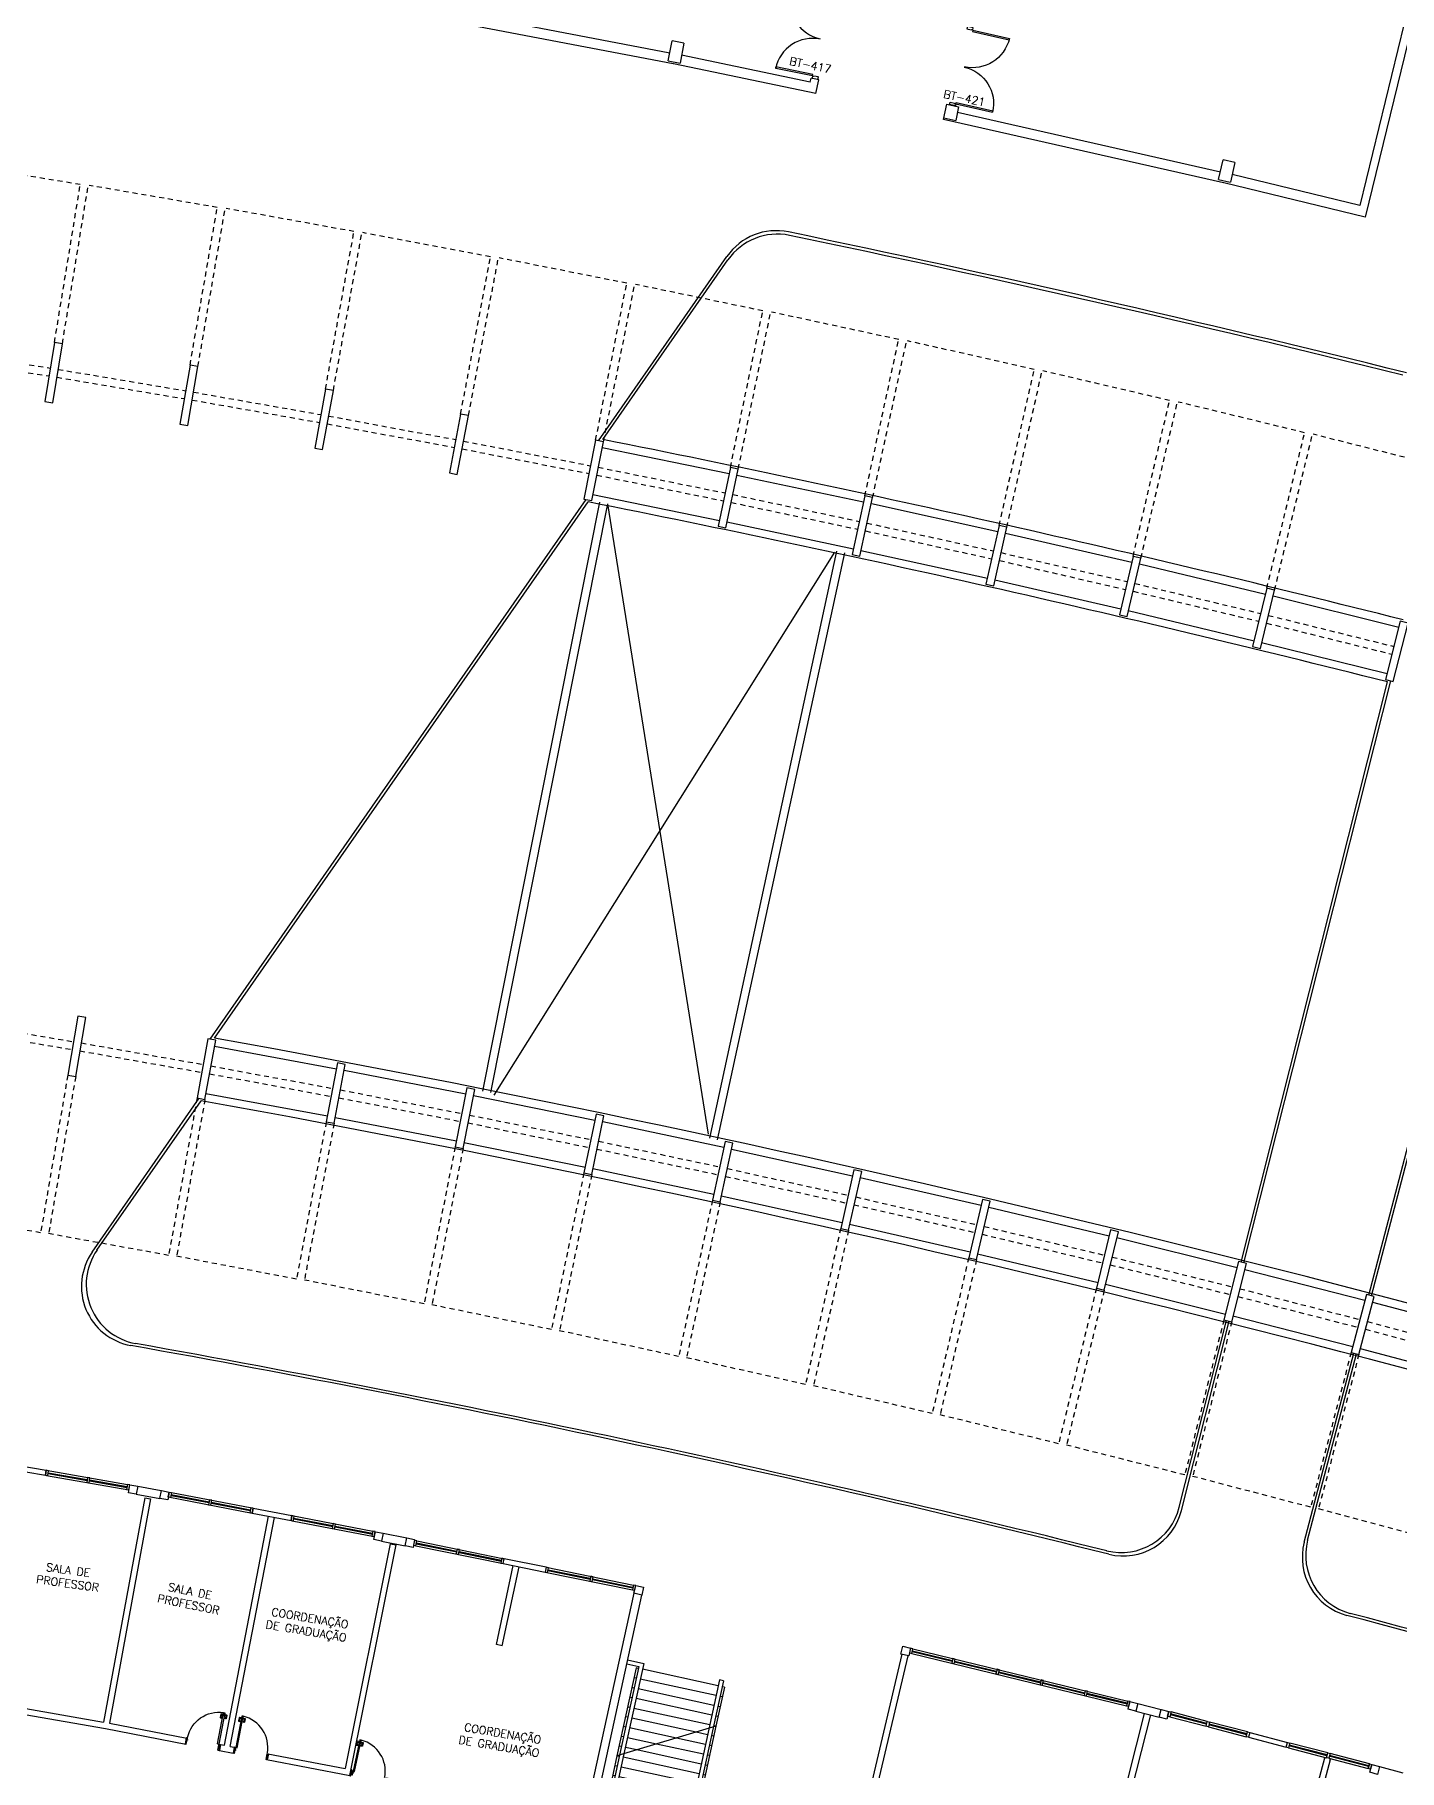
# Model space of a CAD drawing. Header units: millimetres. Extents: x 3089 to 3391, y 1087 to 1201.
# Drawn here: x 3304.99 to 3339.09, y 1124.92 to 1168.3 of the extents above; entities that cross this region are included whole.
import ezdxf

# ---------------------------------------------------------------- set-up
doc = ezdxf.new("R2010")
doc.units = ezdxf.units.MM
doc.linetypes.add('HIDDEN', pattern=[0.375, 0.25, -0.125])
doc.linetypes.add('HIDDEN2', pattern=[0.1875, 0.125, -0.0625])
doc.layers.add('2H', color=1, linetype='HIDDEN', lineweight=15)
for name, color, linetype in [('ALV', 2, 'Continuous'), ('AR-EST-CNC', 83, 'Continuous'), ('AR-EST-PIL', 114, 'Continuous'), ('AR-REV', 2, 'Continuous'), ('BL-ESQ-02', 2, 'Continuous'), ('BL-ESQ-VT1', 1, 'Continuous'), ('ESC', 1, 'Continuous'), ('ESQ', 1, 'Continuous'), ('ESTR', 3, 'Continuous'), ('PISO', 1, 'Continuous'), ('PROJ', 1, 'HIDDEN2'), ('TEXTO', 2, 'Continuous'), ('TEXTO-ENDEREÇO', 2, 'Continuous')]:
    doc.layers.add(name, color=color, linetype=linetype)
doc.styles.add('UNB-100', font='simplex.shx', dxfattribs={"height": 0.2})
doc.styles.add('UNB-100-1', font='simplex.shx', dxfattribs={"height": 0.2})

# ---------------------------------------------------------------- blocks, each defined once
blk = doc.blocks.new('PTDP-TTC')
at = {"color": 2}
for p, q in [((0.055, 1.015), (0.09, 1.015)), ((0.055, 0.075), (0.055, 1.015)), ((0.09, 0.075), (0.09, 1.015)), ((1.91, 0.075), (1.91, 1.015)), ((1.945, 1.015), (1.91, 1.015)), ((1.945, 0.075), (1.945, 1.015)), ((0.05, 0.075), (0, 0.075)), ((0, 0.075), (0, -0.075)), ((0.05, 0.04), (0.05, 0.075)), ((0.06, 0.04), (0.05, 0.04)), ((0.055, 0.075), (0.09, 0.075)), ((0.06, -0.075), (0.06, 0.04)), ((1.945, 0.075), (1.91, 0.075)), ((1.94, -0.075), (1.94, 0.04)), ((1.94, 0.04), (1.95, 0.04)), ((1.95, 0.04), (1.95, 0.075)), ((1.95, 0.075), (2, 0.075)), ((2, 0.075), (2, -0.075)), ((0, -0.075), (0.06, -0.075)), ((2, -0.075), (1.94, -0.075))]:
    blk.add_line(p, q, dxfattribs=at)
at = {"color": 1}
for centre, start, end in [((0.055, 0.075), 0, 90), ((1.945, 0.075), 90, 180)]:
    blk.add_arc(centre, 0.94, start, end, dxfattribs=at)
blk = doc.blocks.new('esc-a-tt')
at = {"layer": 'ESC'}
for p, q in [((-2.55, 16.2), (-2.45, 16.2)), ((-2.55, 12.855), (-2.55, 16.2)), ((-2.45, 12.911), (-2.45, 16.2)), ((-0.1, 16.2), (-0.51, 16.2)), ((-0.51, 13.962), (-0.51, 16.2)), ((-0.1, 16.1), (-0.41, 16.1)), ((-0.41, 14.017), (-0.41, 16.1)), ((-2.61, 16.05), (-2.55, 16.05)), ((-2.61, 12.8), (-2.61, 16.05)), ((-2.61, 15.8), (-2.55, 15.8)), ((-2.45, 16.05), (-0.51, 16.05)), ((-2.45, 15.8), (-0.51, 15.8)), ((-0.41, 16.05), (-0.35, 16.05)), ((-0.41, 15.8), (-0.35, 15.8)), ((-0.35, 14.05), (-0.35, 16.05)), ((-2.61, 15.55), (-2.55, 15.55)), ((-2.61, 15.3), (-2.55, 15.3)), ((-2.45, 15.55), (-0.51, 15.55)), ((-2.45, 15.3), (-0.51, 15.3)), ((-0.41, 15.55), (-0.35, 15.55)), ((-0.41, 15.3), (-0.35, 15.3)), ((-2.61, 15.05), (-2.55, 15.05)), ((-2.61, 14.8), (-2.55, 14.8)), ((-2.45, 15.05), (-0.51, 15.05)), ((-2.45, 14.8), (-0.51, 14.8)), ((-0.41, 15.05), (-0.35, 15.05)), ((-0.41, 14.8), (-0.35, 14.8)), ((-2.61, 14.55), (-2.55, 14.55)), ((-2.45, 14.55), (-0.51, 14.55)), ((-0.41, 14.55), (-0.35, 14.55)), ((-2.61, 14.3), (-2.55, 14.3)), ((-2.61, 14.05), (-2.55, 14.05)), ((-2.61, 12.8), (-0.35, 14.05)), ((-2.45, 14.3), (-0.51, 14.3)), ((-2.45, 14.05), (-0.51, 14.05)), ((-0.51, 11.65), (-0.51, 13.962)), ((-0.41, 14.3), (-0.35, 14.3)), ((-0.41, 14.05), (-0.35, 14.05)), ((-0.41, 11.75), (-0.41, 14.017)), ((-0.35, 11.8), (-0.35, 14.05)), ((-2.61, 13.8), (-2.55, 13.8)), ((-2.61, 13.55), (-2.55, 13.55)), ((-2.45, 13.8), (-0.802, 13.8)), ((-2.45, 13.55), (-1.254, 13.55)), ((-1.254, 13.55), (-0.51, 13.55)), ((-0.802, 13.8), (-0.51, 13.8)), ((-0.41, 13.8), (-0.35, 13.8)), ((-0.41, 13.55), (-0.35, 13.55)), ((-2.61, 13.3), (-2.55, 13.3)), ((-2.61, 13.05), (-2.55, 13.05)), ((-2.45, 13.3), (-1.706, 13.3)), ((-2.45, 13.05), (-2.158, 13.05)), ((-2.158, 13.05), (-0.51, 13.05)), ((-1.706, 13.3), (-0.51, 13.3)), ((-0.41, 13.3), (-0.35, 13.3)), ((-0.41, 13.05), (-0.35, 13.05)), ((-2.61, 11.8), (-2.61, 12.8)), ((-2.61, 12.8), (-2.55, 12.8)), ((-2.55, 11.65), (-2.55, 12.855)), ((-2.45, 11.65), (-2.45, 12.911)), ((-2.45, 12.8), (-0.51, 12.8)), ((-0.41, 12.8), (-0.35, 12.8)), ((-2.61, 12.55), (-2.55, 12.55)), ((-2.61, 12.3), (-2.55, 12.3)), ((-2.45, 12.55), (-0.51, 12.55)), ((-2.45, 12.3), (-0.51, 12.3)), ((-0.41, 12.55), (-0.35, 12.55)), ((-0.41, 12.3), (-0.35, 12.3)), ((-2.61, 12.05), (-2.55, 12.05)), ((-2.61, 11.8), (-2.55, 11.8)), ((-2.45, 12.05), (-0.51, 12.05)), ((-2.45, 11.8), (-0.51, 11.8)), ((-0.41, 12.05), (-0.35, 12.05)), ((-0.41, 11.8), (-0.35, 11.8)), ((-0.1, 11.75), (-0.41, 11.75)), ((-2.55, 11.65), (-2.45, 11.65)), ((-0.1, 11.65), (-0.51, 11.65))]:
    blk.add_line(p, q, dxfattribs=at)
blk = doc.blocks.new('ESQ-ICC')
at = {"layer": 'BL-ESQ-VT1'}
for points in [[(0, -0.059), (0.122, -0.059), (0.122, 0), (0, 0)], [(0, -1.149), (0.122, -1.149), (0.122, -1.09), (0, -1.09)], [(0, -2.284), (0.122, -2.284), (0.122, -2.225), (0, -2.225)], [(0, -3.419), (0.122, -3.419), (0.122, -3.36), (0, -3.36)], [(0, -4.554), (0.122, -4.554), (0.122, -4.495), (0, -4.495)], [(0, -5.645), (0.122, -5.645), (0.122, -5.586), (0, -5.586)]]:
    blk.add_lwpolyline(points, close=True, dxfattribs=at)
for points in [[(0, -0.059), (0, -5.586)], [(0.051, -0.059), (0.051, -1.09)], [(0.071, -0.059), (0.071, -1.09)], [(0.122, -0.059), (0.122, -5.586)], [(0.051, -1.149), (0.051, -2.225)], [(0.071, -1.149), (0.071, -2.225)], [(0.051, -2.284), (0.051, -3.36)], [(0.071, -2.284), (0.071, -3.36)], [(0.051, -3.419), (0.051, -4.495)], [(0.071, -3.419), (0.071, -4.495)], [(0.051, -4.554), (0.051, -5.586)], [(0.071, -4.554), (0.071, -5.586)]]:
    blk.add_lwpolyline(points, dxfattribs=at)
blk = doc.blocks.new('pm02-p')
at = {"layer": 'BL-ESQ-02'}
for p, q in [((0.01, 0), (0.01, 0.15)), ((0.04, 0.15), (0.01, 0.15)), ((0.04, 0), (0.04, 0.125)), ((0.04, 0), (0.01, 0))]:
    blk.add_line(p, q, dxfattribs=at)
at = {"layer": 'BL-ESQ-02', "color": 1}
for points in [[(0.034, 0.905), (-0.01, 0.905, 0.414214), (-0.019, 0.896), (-0.019, 0.816, 0.414214), (-0.01, 0.807), (0.019, 0.807), (0.019, 0.825), (-0.001, 0.825), (-0.001, 0.887), (0.034, 0.887)], [(0.083, 0.905), (0.127, 0.905, -0.414214), (0.136, 0.896), (0.136, 0.816, -0.414214), (0.127, 0.807), (0.098, 0.807), (0.098, 0.825), (0.118, 0.825), (0.118, 0.887), (0.083, 0.887)]]:
    blk.add_lwpolyline(points, format="xyb", dxfattribs=at)
for points in [[(0.041, 0.922), (0.041, 0.87), (0.034, 0.87), (0.034, 0.922)], [(0.076, 0.922), (0.076, 0.87), (0.083, 0.87), (0.083, 0.922)]]:
    blk.add_lwpolyline(points, close=True, dxfattribs=at)
at = {"layer": 'BL-ESQ-02'}
for points in [[(0.041, 0.951), (0.041, 0.151), (0.076, 0.151), (0.076, 0.951)], [(0.04, 0.15), (0.04, 0.125), (0.041, 0.125), (0.041, 0.15)], [(0.04, 0.075), (0.04, 0.09), (0.05, 0.09), (0.05, 0.075)], [(0.041, 0.151), (0.066, 0.151), (0.066, 0.15), (0.041, 0.15)], [(0.842, 0.1), (0.842, 0.115), (0.832, 0.115), (0.832, 0.1)], [(0.872, 0), (0.842, 0), (0.842, 0.15), (0.872, 0.15)]]:
    blk.add_lwpolyline(points, close=True, dxfattribs=at)
blk.add_lwpolyline([(0.01, 0.14), (0, 0.14), (0, 0.01), (0.01, 0.01)], dxfattribs=at)
at = {"layer": 'BL-ESQ-02', "color": 1}
blk.add_arc((0.041, 0.151), 0.801, 1.0013, 87.4949, dxfattribs=at)
blk = doc.blocks.new('conj pm01-p')
at = {"layer": 'BL-ESQ-02', "color": 1}
for p, q in [((-1.202, 0.05), (-0.902, 0.05)), ((-1.202, 0.003), (-0.902, 0.003)), ((-1.202, -0.003), (-0.902, -0.003)), ((-1.202, -0.05), (-0.902, -0.05))]:
    blk.add_line(p, q, dxfattribs=at)
at = {"layer": 'BL-ESQ-02'}
for p, q in [((-0.04, 0.05), (-0.01, 0.05)), ((-0.04, 0.05), (-0.04, -0.05)), ((-0.01, 0.05), (-0.01, -0.05)), ((-0.04, -0.05), (-0.01, -0.05))]:
    blk.add_line(p, q, dxfattribs=at)
for points in [[(-1.242, 0.053), (-1.242, 0.075), (-1.265, 0.075), (-1.265, 0.076), (-1.242, 0.076), (-1.242, 0.053)], [(-0.872, 0.05), (-0.842, 0.05), (-0.842, -0.05), (-0.872, -0.05)], [(-0.842, 0), (-0.842, -0.015), (-0.832, -0.015), (-0.832, 0)], [(-0.04, 0), (-0.04, -0.015), (-0.05, -0.015), (-0.05, 0)], [(0, 0.053), (0, 0.075), (0.022, 0.075), (0.022, 0.076), (-0.001, 0.076), (-0.001, 0.053)], [(-1.242, -0.053), (-1.242, -0.075), (-1.265, -0.075), (-1.265, -0.076), (-1.242, -0.076), (-1.242, -0.053)], [(-0.041, -0.851), (-0.041, -0.051), (-0.076, -0.051), (-0.076, -0.851)], [(-0.041, -0.051), (-0.066, -0.051), (-0.066, -0.05), (-0.041, -0.05)], [(-0.04, -0.05), (-0.04, -0.025), (-0.041, -0.025), (-0.041, -0.05)], [(0, -0.053), (0, -0.075), (0.022, -0.075), (0.022, -0.076), (-0.001, -0.076), (-0.001, -0.053)]]:
    blk.add_lwpolyline(points, close=True, dxfattribs=at)
at = {"layer": 'BL-ESQ-02', "color": 1}
for points in [[(-1.202, -0.05), (-1.242, -0.05), (-1.242, 0.05), (-1.202, 0.05)], [(-1.202, 0.003), (-1.202, 0.018), (-1.192, 0.018), (-1.192, 0.003)], [(-0.902, 0.003), (-0.902, 0.018), (-0.912, 0.018), (-0.912, 0.003)], [(-0.902, 0.05), (-0.872, 0.05), (-0.872, -0.05), (-0.902, -0.05)], [(-1.202, -0.003), (-1.202, -0.018), (-1.192, -0.018), (-1.192, -0.003)], [(-0.902, -0.003), (-0.902, -0.018), (-0.912, -0.018), (-0.912, -0.003)], [(-0.076, -0.822), (-0.076, -0.77), (-0.083, -0.77), (-0.083, -0.822)], [(-0.041, -0.822), (-0.041, -0.77), (-0.034, -0.77), (-0.034, -0.822)]]:
    blk.add_lwpolyline(points, close=True, dxfattribs=at)
at = {"layer": 'BL-ESQ-02'}
blk.add_lwpolyline([(-0.01, -0.04), (0, -0.04), (0, 0.04), (-0.01, 0.04)], dxfattribs=at)
at = {"layer": 'BL-ESQ-02', "color": 1}
for points in [[(-0.083, -0.805), (-0.127, -0.805, -0.414214), (-0.136, -0.796), (-0.136, -0.716, -0.414214), (-0.127, -0.707), (-0.098, -0.707), (-0.098, -0.725), (-0.118, -0.725), (-0.118, -0.787), (-0.083, -0.787)], [(-0.034, -0.805), (0.01, -0.805, 0.414214), (0.019, -0.796), (0.019, -0.716, 0.414214), (0.01, -0.707), (-0.019, -0.707), (-0.019, -0.725), (0.001, -0.725), (0.001, -0.787), (-0.034, -0.787)]]:
    blk.add_lwpolyline(points, format="xyb", dxfattribs=at)
blk.add_arc((-0.041, -0.051), 0.801, 181.0013, 267.4949, dxfattribs=at)

msp = doc.modelspace()

# ---------------------------------------------------------------- linework, layer by layer
at = {"layer": '2H'}
msp.add_arc((3240.156, 760.561), 366.755, 72.94715, 85.55544, dxfattribs=at)
at = {"layer": 'ALV'}
for p, q in [((3341.675, 1178.713), (3338.103, 1164.031)), ((3341.87, 1178.666), (3338.239, 1163.74)), ((3320.942, 1167.572), (3314.199, 1168.86)), ((3320.86, 1167.842), (3314.241, 1169.107)), ((3324.51, 1166.837), (3320.954, 1167.579)), ((3324.372, 1167.121), (3321.156, 1167.792)), ((3324.372, 1167.121), (3324.393, 1167.219)), ((3324.581, 1167.179), (3324.393, 1167.219)), ((3324.51, 1166.837), (3324.581, 1167.179)), ((3334.621, 1164.87), (3328.048, 1166.36)), ((3334.694, 1164.598), (3327.703, 1166.182)), ((3338.239, 1163.74), (3334.705, 1164.604)), ((3338.103, 1164.031), (3334.915, 1164.81))]:
    msp.add_line(p, q, dxfattribs=at)
at = {"layer": 'AR-EST-CNC'}
for points in [[(3307.527, 1131.82), (3307.33, 1131.856), (3307.366, 1132.053), (3307.563, 1132.016)], [(3308.314, 1131.675), (3308.117, 1131.711), (3308.153, 1131.908), (3308.35, 1131.872)], [(3313.657, 1130.647), (3313.461, 1130.686), (3313.501, 1130.882), (3313.697, 1130.843)], [(3320.161, 1129.299), (3319.965, 1129.342), (3320.008, 1129.537), (3320.203, 1129.494)]]:
    msp.add_lwpolyline(points, close=True, dxfattribs=at)
at = {"layer": 'AR-EST-PIL'}
for points in [[(3307.527, 1131.82), (3307.33, 1131.856), (3307.366, 1132.053), (3307.563, 1132.016)], [(3308.314, 1131.675), (3308.117, 1131.711), (3308.153, 1131.908), (3308.35, 1131.872)], [(3313.659, 1130.647), (3313.463, 1130.686), (3313.502, 1130.882), (3313.698, 1130.843)]]:
    msp.add_lwpolyline(points, close=True, dxfattribs=at)
at = {"layer": 'AR-REV'}
for p, q in [((3307.563, 1132.016), (3308.152, 1131.908)), ((3307.738, 1131.73), (3306.709, 1126.122)), ((3307.886, 1131.703), (3306.857, 1126.095)), ((3307.527, 1131.82), (3308.115, 1131.712)), ((3307.738, 1131.73), (3307.886, 1131.703)), ((3307.895, 1131.752), (3307.895, 1131.752)), ((3309.729, 1125.541), (3310.83, 1131.268)), ((3309.876, 1125.513), (3310.977, 1131.24)), ((3313.697, 1130.843), (3314.289, 1130.724)), ((3313.873, 1130.578), (3312.745, 1124.959)), ((3313.657, 1130.647), (3314.247, 1130.529)), ((3313.873, 1130.578), (3314.021, 1130.549)), ((3316.526, 1128.058), (3316.948, 1130.035)), ((3316.673, 1128.026), (3317.095, 1130.005)), ((3318.735, 1123.697), (3319.967, 1129.341)), ((3318.78, 1122.966), (3320.161, 1129.299)), ((3316.673, 1128.026), (3316.526, 1128.058)), ((3332.505, 1126.392), (3333.087, 1126.245)), ((3332.555, 1126.586), (3333.137, 1126.439)), ((3332.87, 1126.3), (3331.82, 1122.15)), ((3308.794, 1125.721), (3308.766, 1125.574)), ((3309.631, 1125.56), (3309.603, 1125.413)), ((3309.975, 1125.494), (3309.946, 1125.346)), ((3335.326, 1125.741), (3336.265, 1125.496)), ((3335.357, 1125.859), (3336.296, 1125.614)), ((3310.811, 1125.332), (3310.783, 1125.185)), ((3337.221, 1125.219), (3336.364, 1122.018)), ((3338.597, 1125.009), (3339.177, 1124.853))]:
    msp.add_line(p, q, dxfattribs=at)
for points in [[(3304.279, 1132.465), (3305.255, 1132.294)], [(3304.3, 1132.588), (3305.276, 1132.417)], [(3310.42, 1131.347), (3311.394, 1131.16)], [(3310.444, 1131.47), (3311.417, 1131.283)], [(3310.783, 1125.185), (3312.863, 1124.784), (3314.021, 1130.549)], [(3316.694, 1130.087), (3317.748, 1129.872)], [(3317.772, 1129.992), (3316.718, 1130.207)], [(3326.659, 1127.817), (3324.759, 1119.737)], [(3326.805, 1127.782), (3324.905, 1119.702)], [(3304.77, 1126.46), (3306.709, 1126.122)], [(3330.689, 1118.29), (3332.724, 1126.337)], [(3304.744, 1126.312), (3306.756, 1125.962)], [(3306.756, 1125.962), (3308.766, 1125.574)], [(3306.857, 1126.095), (3308.794, 1125.721)], [(3309.631, 1125.56), (3309.729, 1125.541)], [(3309.876, 1125.513), (3309.975, 1125.494)], [(3309.603, 1125.413), (3309.946, 1125.346)], [(3310.811, 1125.332), (3312.745, 1124.959)], [(3337.342, 1125.188), (3337.366, 1125.181), (3336.547, 1122.123)], [(3337.245, 1125.213), (3337.221, 1125.219)]]:
    msp.add_lwpolyline(points, dxfattribs=at)
at = {"layer": 'BL-ESQ-VT1'}
for p, q in [((3334.28, 1126.088), (3333.376, 1126.325)), ((3334.293, 1126.138), (3333.389, 1126.375)), ((3333.358, 1126.256), (3334.262, 1126.02)), ((3334.275, 1126.069), (3333.371, 1126.306)), ((3334.32, 1126.004), (3335.268, 1125.756)), ((3335.281, 1125.806), (3334.333, 1126.054)), ((3335.286, 1125.825), (3334.338, 1126.073)), ((3335.299, 1125.875), (3334.351, 1126.123)), ((3336.323, 1125.48), (3337.271, 1125.232)), ((3337.284, 1125.282), (3336.336, 1125.53)), ((3337.289, 1125.301), (3336.341, 1125.549)), ((3337.302, 1125.35), (3336.354, 1125.599)), ((3337.329, 1125.217), (3338.316, 1124.959)), ((3338.328, 1125.008), (3337.342, 1125.266)), ((3338.334, 1125.028), (3337.347, 1125.286)), ((3338.346, 1125.077), (3337.36, 1125.335)), ((3338.346, 1125.077), (3338.316, 1124.959)), ((3338.404, 1125.06), (3338.374, 1124.944))]:
    msp.add_line(p, q, dxfattribs=at)
for points in [[(3333.331, 1126.39), (3333.389, 1126.375), (3333.358, 1126.256), (3333.3, 1126.272)], [(3334.293, 1126.138), (3334.351, 1126.123), (3334.32, 1126.004), (3334.262, 1126.02)], [(3335.299, 1125.875), (3335.357, 1125.859), (3335.326, 1125.741), (3335.268, 1125.756)], [(3336.296, 1125.614), (3336.354, 1125.599), (3336.323, 1125.48), (3336.265, 1125.496)], [(3337.302, 1125.35), (3337.36, 1125.335), (3337.329, 1125.217), (3337.271, 1125.232)], [(3338.346, 1125.077), (3338.404, 1125.062), (3338.374, 1124.944), (3338.316, 1124.959)]]:
    msp.add_lwpolyline(points, close=True, dxfattribs=at)
at = {"layer": 'ESQ'}
for p, q in [((3305.255, 1132.294), (3305.276, 1132.417)), ((3310.444, 1131.47), (3310.42, 1131.347)), ((3311.394, 1131.16), (3311.417, 1131.283)), ((3316.694, 1130.087), (3316.718, 1130.207)), ((3317.772, 1129.992), (3317.748, 1129.872))]:
    msp.add_line(p, q, dxfattribs=at)
for points in [[(3305.313, 1132.284), (3305.335, 1132.407), (3305.276, 1132.417), (3305.255, 1132.294)], [(3306.347, 1132.103), (3306.369, 1132.226), (3306.311, 1132.236), (3306.289, 1132.113)], [(3307.342, 1131.929), (3307.365, 1132.052), (3307.307, 1132.062), (3307.284, 1131.939)], [(3308.327, 1131.749), (3308.35, 1131.872), (3308.408, 1131.861), (3308.386, 1131.738)], [(3309.389, 1131.545), (3309.413, 1131.668), (3309.355, 1131.679), (3309.331, 1131.556)], [(3310.42, 1131.347), (3310.444, 1131.47), (3310.386, 1131.481), (3310.362, 1131.358)], [(3311.452, 1131.149), (3311.475, 1131.272), (3311.417, 1131.283), (3311.394, 1131.16)], [(3312.483, 1130.951), (3312.506, 1131.073), (3312.448, 1131.085), (3312.425, 1130.962)], [(3313.475, 1130.76), (3313.499, 1130.883), (3313.442, 1130.894), (3313.417, 1130.772)], [(3314.513, 1130.531), (3314.537, 1130.65), (3314.479, 1130.662), (3314.455, 1130.543)], [(3315.581, 1130.313), (3315.606, 1130.433), (3315.548, 1130.445), (3315.523, 1130.325)], [(3316.694, 1130.087), (3316.718, 1130.207), (3316.66, 1130.218), (3316.636, 1130.099)], [(3317.806, 1129.86), (3317.83, 1129.98), (3317.772, 1129.992), (3317.748, 1129.872)], [(3318.918, 1129.634), (3318.942, 1129.754), (3318.884, 1129.766), (3318.86, 1129.646)], [(3319.984, 1129.417), (3320.008, 1129.537), (3319.95, 1129.549), (3319.926, 1129.429)]]:
    msp.add_lwpolyline(points, close=True, dxfattribs=at)
for points in [[(3305.276, 1132.417), (3307.307, 1132.062)], [(3305.284, 1132.289), (3307.342, 1131.929)], [(3305.322, 1132.336), (3306.298, 1132.165)], [(3305.326, 1132.355), (3306.302, 1132.184)], [(3306.357, 1132.155), (3307.294, 1131.99)], [(3306.36, 1132.174), (3307.297, 1132.01)], [(3308.327, 1131.749), (3310.42, 1131.347)], [(3308.395, 1131.79), (3309.341, 1131.608)], [(3308.399, 1131.809), (3309.345, 1131.627)], [(3308.408, 1131.861), (3310.413, 1131.476)], [(3309.399, 1131.597), (3310.372, 1131.41)], [(3309.403, 1131.616), (3310.376, 1131.429)], [(3311.417, 1131.283), (3313.441, 1130.894)], [(3311.423, 1131.154), (3313.475, 1130.76)], [(3311.461, 1131.2), (3312.435, 1131.013)], [(3311.465, 1131.22), (3312.438, 1131.033)], [(3312.493, 1131.002), (3313.427, 1130.823)], [(3312.496, 1131.022), (3313.431, 1130.842)], [(3314.513, 1130.531), (3316.694, 1130.087)], [(3314.523, 1130.581), (3315.534, 1130.375)], [(3314.527, 1130.6), (3315.538, 1130.395)], [(3314.537, 1130.65), (3316.718, 1130.207)], [(3315.592, 1130.363), (3316.646, 1130.149)], [(3315.596, 1130.383), (3316.65, 1130.168)], [(3317.748, 1129.872), (3319.929, 1129.428)], [(3317.772, 1129.992), (3319.95, 1129.549)], [(3317.816, 1129.911), (3318.87, 1129.696)], [(3317.82, 1129.93), (3318.874, 1129.716)], [(3318.928, 1129.684), (3319.936, 1129.479)], [(3318.932, 1129.704), (3319.94, 1129.499)]]:
    msp.add_lwpolyline(points, dxfattribs=at)
at = {"layer": 'ESTR'}
for p, q in [((3320.823, 1167.652), (3320.921, 1168.148)), ((3321.215, 1168.09), (3320.921, 1168.148)), ((3321.215, 1168.09), (3321.117, 1167.594)), ((3320.823, 1167.652), (3321.116, 1167.594)), ((3327.703, 1166.182), (3327.786, 1166.568)), ((3327.786, 1166.568), (3328.079, 1166.504)), ((3328.079, 1166.504), (3328.005, 1166.162)), ((3327.712, 1166.226), (3328.005, 1166.163)), ((3334.577, 1164.682), (3334.692, 1165.174)), ((3334.577, 1164.682), (3334.692, 1165.174)), ((3334.984, 1165.106), (3334.692, 1165.174)), ((3334.984, 1165.106), (3334.692, 1165.174)), ((3334.984, 1165.106), (3334.869, 1164.614)), ((3334.984, 1165.106), (3334.869, 1164.614)), ((3334.577, 1164.682), (3334.868, 1164.614)), ((3334.577, 1164.682), (3334.868, 1164.614))]:
    msp.add_line(p, q, dxfattribs=at)
for points in [[(3305.241, 1159.131), (3305.438, 1159.099), (3305.68, 1160.579), (3305.483, 1160.611)], [(3308.617, 1158.565), (3308.814, 1158.531), (3309.068, 1160.01), (3308.871, 1160.044)], [(3311.988, 1157.971), (3312.184, 1157.935), (3312.452, 1159.411), (3312.255, 1159.447)], [(3315.353, 1157.348), (3315.55, 1157.311), (3315.83, 1158.784), (3315.633, 1158.822)], [(3318.714, 1156.696), (3318.91, 1156.657), (3319.202, 1158.128), (3319.006, 1158.167)], [(3322.068, 1156.016), (3322.264, 1155.975), (3322.569, 1157.444), (3322.373, 1157.485)], [(3325.417, 1155.307), (3325.613, 1155.265), (3325.93, 1156.731), (3325.734, 1156.773)], [(3328.76, 1154.57), (3328.955, 1154.526), (3329.284, 1155.989), (3329.089, 1156.033)], [(3332.096, 1153.804), (3332.291, 1153.758), (3332.633, 1155.219), (3332.438, 1155.264)], [(3335.425, 1153.01), (3335.62, 1152.963), (3335.974, 1154.42), (3335.78, 1154.467)], [(3338.748, 1152.187), (3338.942, 1152.139), (3339.309, 1153.593), (3339.115, 1153.642)], [(3305.815, 1142.295), (3306.012, 1142.261), (3306.267, 1143.739), (3306.07, 1143.773)], [(3309.048, 1141.725), (3309.244, 1141.689), (3309.511, 1143.165), (3309.315, 1143.201)], [(3312.275, 1141.127), (3312.472, 1141.09), (3312.751, 1142.564), (3312.555, 1142.601)], [(3315.497, 1140.502), (3315.694, 1140.463), (3315.986, 1141.935), (3315.79, 1141.974)], [(3318.714, 1139.85), (3318.91, 1139.809), (3319.215, 1141.278), (3319.019, 1141.319)], [(3321.926, 1139.17), (3322.121, 1139.128), (3322.438, 1140.594), (3322.243, 1140.636)], [(3325.131, 1138.463), (3325.326, 1138.419), (3325.656, 1139.883), (3325.461, 1139.927)], [(3328.33, 1137.729), (3328.525, 1137.684), (3328.867, 1139.144), (3328.672, 1139.19)], [(3331.523, 1136.968), (3331.717, 1136.92), (3332.072, 1138.378), (3331.878, 1138.425)], [(3334.709, 1136.179), (3334.903, 1136.13), (3335.27, 1137.585), (3335.076, 1137.634)], [(3337.889, 1135.363), (3338.082, 1135.313), (3338.461, 1136.764), (3338.268, 1136.815)], [(3307.527, 1131.82), (3307.33, 1131.856), (3307.366, 1132.053), (3307.563, 1132.016)], [(3308.314, 1131.675), (3308.117, 1131.711), (3308.153, 1131.908), (3308.35, 1131.872)], [(3313.657, 1130.647), (3313.461, 1130.686), (3313.501, 1130.882), (3313.697, 1130.843)], [(3314.443, 1130.489), (3314.247, 1130.529), (3314.286, 1130.725), (3314.483, 1130.685)], [(3320.161, 1129.299), (3319.965, 1129.342), (3320.008, 1129.537), (3320.203, 1129.494)], [(3326.831, 1127.776), (3326.636, 1127.822), (3326.682, 1128.016), (3326.877, 1127.971)], [(3332.506, 1126.392), (3332.312, 1126.441), (3332.361, 1126.635), (3332.555, 1126.586)], [(3333.282, 1126.196), (3333.088, 1126.245), (3333.137, 1126.439), (3333.331, 1126.39)], [(3338.545, 1124.816), (3338.352, 1124.869), (3338.404, 1125.062), (3338.598, 1125.01)]]:
    msp.add_lwpolyline(points, close=True, dxfattribs=at)
at = {"layer": 'PISO'}
for p, q in [((3319.079, 1158.153), (3322.289, 1162.762)), ((3319.185, 1158.183), (3322.314, 1162.675)), ((3319.171, 1157.982), (3322.342, 1157.338)), ((3322.537, 1157.297), (3325.702, 1156.627)), ((3318.933, 1156.806), (3322.104, 1156.162)), ((3309.375, 1143.19), (3318.774, 1156.684)), ((3309.482, 1143.221), (3318.818, 1156.624)), ((3319.106, 1156.618), (3316.182, 1141.896)), ((3319.302, 1156.579), (3316.378, 1141.857)), ((3319.302, 1156.578), (3321.819, 1140.816)), ((3325.897, 1156.584), (3329.056, 1155.887)), ((3322.288, 1156.123), (3325.454, 1155.453)), ((3329.25, 1155.843), (3332.404, 1155.118)), ((3325.026, 1155.392), (3321.852, 1140.721)), ((3325.638, 1155.413), (3328.797, 1154.715)), ((3324.974, 1155.371), (3316.465, 1141.791)), ((3325.222, 1155.349), (3322.047, 1140.679)), ((3332.597, 1155.073), (3335.744, 1154.322)), ((3328.981, 1154.674), (3332.135, 1153.949)), ((3335.937, 1154.275), (3339.078, 1153.496)), ((3332.318, 1153.906), (3335.466, 1153.154)), ((3335.649, 1153.11), (3338.789, 1152.332)), ((3335.139, 1137.618), (3338.799, 1152.123)), ((3335.207, 1137.6), (3338.879, 1152.154)), ((3338.331, 1136.798), (3342.127, 1151.32)), ((3338.398, 1136.78), (3342.182, 1151.254)), ((3309.483, 1143.018), (3312.527, 1142.454)), ((3312.722, 1142.417), (3315.76, 1141.827)), ((3306.425, 1137.871), (3309.102, 1141.715)), ((3306.545, 1137.92), (3309.147, 1141.656)), ((3309.265, 1141.838), (3312.308, 1141.274)), ((3315.955, 1141.788), (3318.988, 1141.172)), ((3312.493, 1141.239), (3315.532, 1140.649)), ((3319.183, 1141.132), (3322.211, 1140.49)), ((3315.716, 1140.612), (3318.75, 1139.996)), ((3322.405, 1140.448), (3325.427, 1139.78)), ((3318.934, 1139.958), (3321.962, 1139.316)), ((3325.621, 1139.737), (3328.638, 1139.044)), ((3322.146, 1139.276), (3325.169, 1138.609)), ((3328.831, 1138.998), (3331.842, 1138.28)), ((3325.353, 1138.567), (3328.369, 1137.874)), ((3332.035, 1138.233), (3335.039, 1137.488)), ((3328.553, 1137.831), (3331.563, 1137.112)), ((3335.232, 1137.44), (3338.23, 1136.67)), ((3331.746, 1137.068), (3334.751, 1136.323)), ((3338.422, 1136.619), (3341.413, 1135.824)), ((3333.594, 1131.493), (3334.772, 1136.163)), ((3333.645, 1131.408), (3334.84, 1136.146)), ((3334.933, 1136.277), (3337.931, 1135.507)), ((3338.114, 1135.46), (3341.105, 1134.664)), ((3336.716, 1130.619), (3337.951, 1135.347)), ((3336.801, 1130.669), (3338.019, 1135.329))]:
    msp.add_line(p, q, dxfattribs=at)
for centre, radius, start, end in [((3323.52, 1161.905), 1.5, 78.2609, 145.1417), ((3323.545, 1161.818), 1.5, 78.255, 145.1417), ((3240.488, 762.332), 409.609, 76.0451, 78.26089), ((3240.488, 762.332), 409.529, 76.05497, 78.25499), ((3240.488, 762.332), 403.598, 75.84439, 78.75596), ((3240.488, 762.332), 401.998, 75.84441, 78.76394), ((3240.488, 762.332), 387.088, 72.58205, 79.73277), ((3240.488, 762.332), 385.488, 72.6253, 79.74039), ((3307.656, 1137.013), 1.5, 145.1417, 259.8368), ((3307.776, 1137.063), 1.5, 145.1417, 259.8203), ((3240.488, 762.332), 379.154, 76.05994, 79.83677), ((3240.488, 762.332), 379.224, 76.07043, 79.82033), ((3332.139, 1131.86), 1.5, 256.0704, 345.8394), ((3332.19, 1131.775), 1.5, 256.0599, 345.8394), ((3338.252, 1130.29), 1.5, 165.3516, 255.1206), ((3338.167, 1130.24), 1.5, 165.3516, 255.1311), ((3240.488, 762.332), 379.154, 72.97869, 75.13111), ((3240.488, 762.332), 379.224, 72.98589, 75.12062)]:
    msp.add_arc(centre, radius, start, end, dxfattribs=at)
at = {"layer": 'PROJ'}
for p, q in [((3306.128, 1164.559), (3302.92, 1165.083)), ((3305.483, 1160.611), (3306.128, 1164.559)), ((3305.68, 1160.579), (3306.325, 1164.527)), ((3309.55, 1163.985), (3306.347, 1164.537)), ((3308.871, 1160.044), (3309.55, 1163.985)), ((3309.068, 1160.01), (3309.747, 1163.952)), ((3312.967, 1163.383), (3309.769, 1163.962)), ((3312.255, 1159.447), (3312.967, 1163.383)), ((3312.452, 1159.411), (3313.164, 1163.347)), ((3316.379, 1162.751), (3313.186, 1163.357)), ((3315.633, 1158.822), (3316.379, 1162.751)), ((3315.83, 1158.784), (3316.575, 1162.714)), ((3319.785, 1162.091), (3316.597, 1162.724)), ((3319.006, 1158.167), (3319.785, 1162.091)), ((3319.202, 1158.128), (3319.981, 1162.052)), ((3323.186, 1161.401), (3320.003, 1162.061)), ((3322.373, 1157.485), (3323.186, 1161.401)), ((3322.569, 1157.444), (3323.381, 1161.361)), ((3326.58, 1160.683), (3323.404, 1161.37)), ((3325.734, 1156.773), (3326.58, 1160.683)), ((3325.93, 1156.731), (3326.776, 1160.64)), ((3329.969, 1159.935), (3326.798, 1160.65)), ((3302.16, 1160.279), (3305.343, 1159.773)), ((3302.185, 1160.478), (3305.381, 1159.969)), ((3305.546, 1159.74), (3308.724, 1159.206)), ((3305.573, 1159.938), (3308.764, 1159.402)), ((3329.089, 1156.033), (3329.969, 1159.935)), ((3329.284, 1155.989), (3330.164, 1159.891)), ((3333.35, 1159.159), (3330.186, 1159.9)), ((3308.955, 1159.369), (3312.142, 1158.807)), ((3308.927, 1159.171), (3312.101, 1158.611)), ((3332.438, 1155.264), (3333.35, 1159.159)), ((3332.633, 1155.219), (3333.545, 1159.113)), ((3336.725, 1158.354), (3333.568, 1159.122)), ((3312.303, 1158.574), (3315.472, 1157.987)), ((3312.333, 1158.772), (3315.515, 1158.182)), ((3315.706, 1158.146), (3318.882, 1157.529)), ((3335.78, 1154.467), (3336.725, 1158.354)), ((3335.974, 1154.42), (3336.92, 1158.307)), ((3340.094, 1157.52), (3336.942, 1158.315)), ((3315.674, 1157.949), (3318.838, 1157.334)), ((3319.039, 1157.294), (3322.198, 1156.653)), ((3319.073, 1157.491), (3322.244, 1156.848)), ((3322.434, 1156.808), (3325.6, 1156.137)), ((3322.399, 1156.611), (3325.552, 1155.943)), ((3325.753, 1155.899), (3328.9, 1155.204)), ((3325.79, 1156.096), (3328.949, 1155.398)), ((3329.1, 1155.159), (3332.241, 1154.437)), ((3329.139, 1155.356), (3332.292, 1154.631)), ((3332.482, 1154.587), (3335.629, 1153.835)), ((3332.442, 1154.391), (3335.576, 1153.642)), ((3335.818, 1153.789), (3338.959, 1153.011)), ((3335.776, 1153.594), (3338.904, 1152.818)), ((3302.876, 1143.447), (3305.929, 1142.935)), ((3302.91, 1143.644), (3305.962, 1143.132)), ((3306.119, 1142.902), (3309.167, 1142.364)), ((3306.154, 1143.099), (3309.202, 1142.561)), ((3309.393, 1142.526), (3312.436, 1141.962)), ((3305.815, 1142.295), (3305.136, 1138.353)), ((3306.012, 1142.261), (3305.333, 1138.319)), ((3309.357, 1142.329), (3312.4, 1141.765)), ((3309.048, 1141.725), (3308.335, 1137.789)), ((3309.244, 1141.689), (3308.532, 1137.753)), ((3312.589, 1141.729), (3315.628, 1141.139)), ((3312.627, 1141.926), (3315.666, 1141.336)), ((3312.275, 1141.127), (3311.529, 1137.197)), ((3312.472, 1141.09), (3311.726, 1137.16)), ((3315.817, 1141.102), (3318.85, 1140.486)), ((3315.856, 1141.298), (3318.89, 1140.682)), ((3319.08, 1140.642), (3322.108, 1140.001)), ((3315.497, 1140.502), (3314.718, 1136.579)), ((3315.694, 1140.463), (3314.914, 1136.54)), ((3319.039, 1140.447), (3322.067, 1139.805)), ((3318.714, 1139.85), (3317.902, 1135.934)), ((3318.91, 1139.809), (3318.098, 1135.893)), ((3322.298, 1139.959), (3325.32, 1139.292)), ((3322.255, 1139.764), (3325.277, 1139.097)), ((3321.926, 1139.17), (3321.08, 1135.261)), ((3322.121, 1139.128), (3321.275, 1135.219)), ((3325.465, 1139.054), (3328.482, 1138.361)), ((3325.51, 1139.249), (3328.527, 1138.556)), ((3305.136, 1138.353), (3302.13, 1138.87)), ((3328.716, 1138.512), (3331.727, 1137.793)), ((3308.335, 1137.789), (3305.334, 1138.332)), ((3325.131, 1138.463), (3324.252, 1134.561)), ((3325.326, 1138.419), (3324.447, 1134.517)), ((3328.67, 1138.317), (3331.68, 1137.598)), ((3311.529, 1137.197), (3308.533, 1137.766)), ((3328.33, 1137.729), (3327.418, 1133.835)), ((3328.525, 1137.684), (3327.613, 1133.789)), ((3331.916, 1137.747), (3334.92, 1137.003)), ((3314.718, 1136.579), (3311.727, 1137.173)), ((3331.867, 1137.553), (3334.872, 1136.808)), ((3331.523, 1136.968), (3330.578, 1133.081)), ((3331.717, 1136.92), (3330.772, 1133.034)), ((3335.059, 1136.761), (3338.056, 1135.991)), ((3335.108, 1136.955), (3338.106, 1136.185)), ((3317.902, 1135.934), (3314.915, 1136.553)), ((3321.08, 1135.261), (3318.099, 1135.906)), ((3334.709, 1136.179), (3333.731, 1132.301)), ((3334.903, 1136.13), (3333.925, 1132.252)), ((3338.243, 1135.943), (3341.234, 1135.147)), ((3338.294, 1136.136), (3341.286, 1135.34)), ((3324.252, 1134.561), (3321.276, 1135.232)), ((3337.889, 1135.363), (3336.877, 1131.493)), ((3338.082, 1135.313), (3337.071, 1131.443)), ((3327.418, 1133.835), (3324.448, 1134.53)), ((3330.578, 1133.081), (3327.614, 1133.802)), ((3333.731, 1132.301), (3330.773, 1133.047)), ((3336.877, 1131.493), (3333.926, 1132.265)), ((3340.017, 1130.659), (3337.072, 1131.456))]:
    msp.add_line(p, q, dxfattribs=at)

# ---------------------------------------------------------------- block references
at = {"xscale": -1, "rotation": 349.081781902953}
msp.add_blockref('pm02-p', (3309.604, 1125.413), dxfattribs=at)
for name, p, rotation in [('pm02-p', (3309.945, 1125.347), 349.0898745573588), ('conj pm01-p', (3312.899, 1124.852), 168.2466309323063)]:
    msp.add_blockref(name, p, dxfattribs=dict(rotation=rotation))
at = {"layer": 'ESC', "rotation": 167.7010376854376}
msp.add_blockref('esc-a-tt', (3322.191, 1139.079), dxfattribs=at)
at = {"layer": 'ESQ'}
for name, p, rotation in [('PTDP-TTC', (3324.49, 1167.204), 78.37357118253045), ('ESQ-ICC', (3326.848, 1127.852), 76.31355867015357)]:
    msp.add_blockref(name, p, dxfattribs=dict(at, rotation=rotation))
at = {"layer": 'ESQ', "xscale": -1, "rotation": 257.2276335461332}
msp.add_blockref('PTDP-TTC', (3327.927, 1166.539), dxfattribs=at)

# ---------------------------------------------------------------- texts
at = {"layer": 'TEXTO', "char_height": 0.2, "attachment_point": 1, "style": 'UNB-100'}
for s, insert, width, rotation in [('\\pi0.061266;SALA DE \\P\\pi-0.1435;PROFESSOR', (3305.232, 1130.106), 1.39872, 352.1928), ('\\pi0.061266;SALA DE \\P\\pi-0.1435;PROFESSOR', (3308.287, 1129.617), 1.39872, 348.4774), ('\\pi0.17248;COORDENAÇÃO \\P\\pi0.086767;DE GRADUAÇÃO', (3310.754, 1129.01), 2.52592, 350.3944), ('\\pi0.17248;COORDENAÇÃO \\P\\pi0.086767;DE GRADUAÇÃO', (3315.572, 1126.126), 2.52592, 350.3944)]:
    msp.add_mtext(s, dxfattribs=dict(at, insert=insert, width=width, rotation=rotation))
at = {"layer": 'TEXTO-ENDEREÇO', "style": 'UNB-100-1'}
for s, p in [('BT-417', (3323.838, 1167.555)), ('BT-421', (3327.687, 1166.731))]:
    msp.add_text(s, height=0.2, rotation=348.1237, dxfattribs=at).set_placement(p)

doc.saveas('drawing.dxf')
